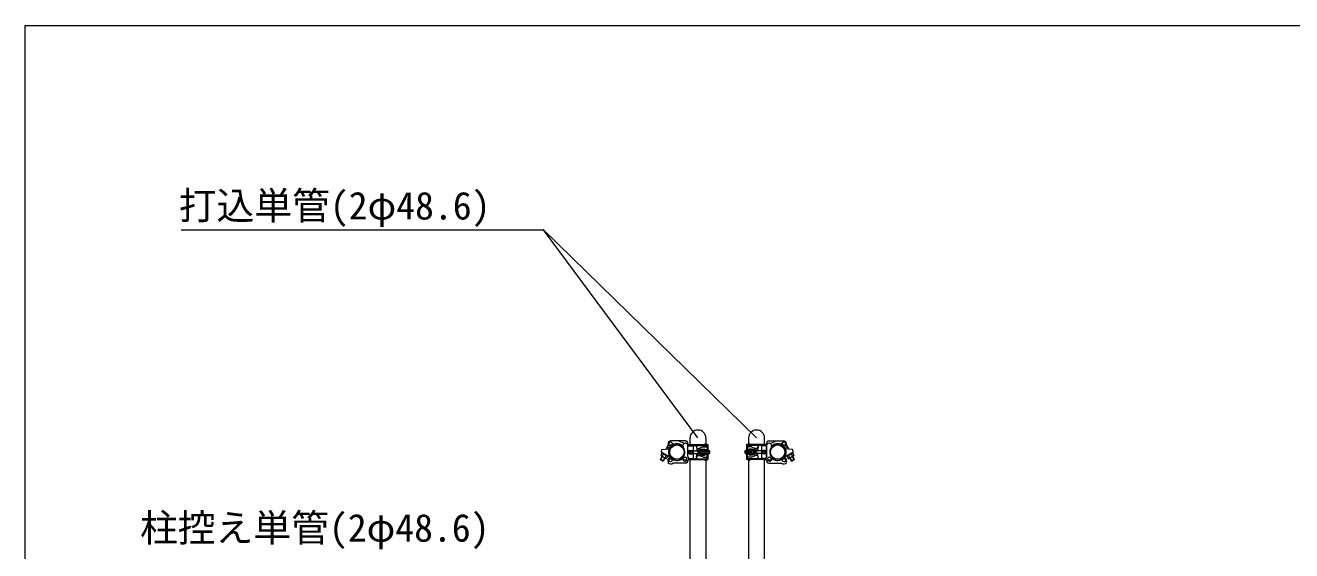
# Model space of a CAD drawing. Units: millimetres, scale not verified. Extents: x -20976 to 3174, y -17325 to 17325.
# Drawn here: x -20976 to -17116, y -2275 to -675 of the extents above; entities that cross this region are included whole.
import ezdxf
from ezdxf.enums import TextEntityAlignment as Align

# ---------------------------------------------------------------- set-up
doc = ezdxf.new("R2010")
doc.units = ezdxf.units.MM
doc.header["$LTSCALE"] = 90
for name, color, linetype, lineweight in [('0-6_ﾎﾞﾙﾄ類', 2, 'Continuous', 18), ('0-A_図面枠', 7, 'Continuous', 18), ('0-E_単管', 7, 'Continuous', 18), ('0-F_単管ｸﾗﾝﾌﾟ', 7, 'Continuous', 18), ('1-9_文字', 7, 'Continuous', 18)]:
    doc.layers.add(name, color=color, linetype=linetype, lineweight=lineweight)
doc.styles.add('ＭＳ ゴシック', font='')
doc.styles.get('ＭＳ ゴシック').set_extended_font_data('MS Gothic')

msp = doc.modelspace()

# ---------------------------------------------------------------- linework, layer by layer
at = {"layer": '0-6_ﾎﾞﾙﾄ類'}
for p, q in [((-19038.03, -1986.29), (-19023.48, -1994.07)), ((-19035.64, -1978.5), (-19034.69, -1976.73)), ((-19035.64, -1978.5), (-19018.32, -1987.76)), ((-19017.39, -1985.99), (-19034.69, -1976.73)), ((-19031.31, -1980.81), (-19034.66, -1987.06)), ((-19022.65, -1985.44), (-19026, -1991.7)), ((-19017.39, -1985.99), (-19018.32, -1987.76)), ((-18655.09, -1985.99), (-18637.78, -1976.73)), ((-18655.09, -1985.99), (-18654.16, -1987.76)), ((-18654.16, -1987.76), (-18636.84, -1978.5)), ((-18649.83, -1985.44), (-18646.48, -1991.7)), ((-18634.45, -1986.29), (-18649, -1994.07)), ((-18641.17, -1980.81), (-18637.82, -1987.06)), ((-18636.84, -1978.5), (-18637.78, -1976.73))]:
    msp.add_line(p, q, dxfattribs=at)
for points in [[(-19035.64, -1978.5), (-19038.99, -1984.75), (-19038.03, -1986.29)], [(-19018.32, -1987.76), (-19021.67, -1994.01), (-19023.48, -1994.07)], [(-18654.16, -1987.76), (-18650.81, -1994.01), (-18649, -1994.07)], [(-18636.84, -1978.5), (-18633.5, -1984.75), (-18634.45, -1986.29)]]:
    msp.add_lwpolyline(points, dxfattribs=at)
for centre, radius, start, end in [((-19035.13, -1982.75), 4.35, 207.478, 276.246), ((-19023.03, -1975.73), 16.25, 224.274, 259.45), ((-19022.15, -1989.69), 4.35, 207.478, 276.246), ((-18650.33, -1989.69), 4.35, 263.754, 332.522), ((-18649.45, -1975.73), 16.25, 280.55, 315.726), ((-18637.35, -1982.75), 4.35, 263.754, 332.522)]:
    msp.add_arc(centre, radius, start, end, dxfattribs=at)
at = {"layer": '0-A_図面枠'}
msp.add_lwpolyline([(-20976.24, -675), (3173.76, -675), (3173.76, -17325), (-20976.24, -17325)], close=True, dxfattribs=at)
at = {"layer": '0-E_単管'}
for p, q in [((-18949.86, -1952), (-18949.86, -1932)), ((-18901.26, -1932), (-18901.26, -1950.17)), ((-18771.22, -1932), (-18771.22, -1950.17)), ((-18722.62, -1952), (-18722.62, -1932)), ((-18949.86, -4249), (-18949.86, -1998)), ((-18771.22, -1999.84), (-18771.22, -4220.5)), ((-18722.62, -4220.5), (-18722.62, -1998))]:
    msp.add_line(p, q, dxfattribs=at)
msp.add_lwpolyline([(-18901.26, -1999.84), (-18901.26, -4250.99), (-18937.05, -4250.99)], dxfattribs=at)
for centre in [(-18925.56, -1932), (-18746.92, -1932)]:
    msp.add_arc(centre, 24.3, 0, 180, dxfattribs=at)
at = {"layer": '0-F_単管ｸﾗﾝﾌﾟ'}
for p, q in [((-19016.15, -1952.25), (-19023.67, -1966.32)), ((-19015.58, -1953.32), (-19022.47, -1966.22)), ((-19020.64, -1960.66), (-19019.11, -1959.71)), ((-19019.91, -1959.29), (-19011.09, -1964.01)), ((-19013.82, -1965.46), (-19012.42, -1965.99)), ((-19013.14, -1965.72), (-19008.53, -1957.1)), ((-19012.98, -1967.53), (-19007.33, -1956.97)), ((-19011.82, -1965.37), (-19011.88, -1963.58)), ((-18963.06, -1941.1), (-19008.81, -1941.1)), ((-18968.17, -1949.27), (-18983.33, -1941.16)), ((-18956.58, -1987.31), (-18956.58, -1952.96)), ((-18956.06, -1987.96), (-18956.06, -1948.1)), ((-18955.96, -1956), (-18940.06, -1956)), ((-18951.07, -1952), (-18895.06, -1952)), ((-18951.07, -1954.5), (-18895.06, -1954.5)), ((-18940.06, -1956), (-18940.06, -1994)), ((-18939.06, -1954.5), (-18939.06, -1952)), ((-18931.06, -1954.5), (-18931.06, -1952)), ((-18928.18, -1964.5), (-18931.06, -1954.5)), ((-18910.06, -1959.43), (-18922.19, -1964.5)), ((-18913.3, -1966), (-18906.04, -1966)), ((-18910.06, -1959.43), (-18899.06, -1959.43)), ((-18903.48, -1967.43), (-18899.06, -1967.43)), ((-18898.08, -1956.5), (-18895.06, -1956.5)), ((-18898.06, -1952), (-18898.06, -1970)), ((-18898.06, -1955.5), (-18895.06, -1955.5)), ((-18895.06, -1952), (-18895.06, -1970)), ((-18777.42, -1952), (-18777.42, -1970)), ((-18721.42, -1952), (-18777.42, -1952)), ((-18721.42, -1954.5), (-18777.42, -1954.5)), ((-18774.41, -1955.5), (-18777.42, -1955.5)), ((-18774.4, -1956.5), (-18777.42, -1956.5)), ((-18774.41, -1952), (-18774.41, -1970)), ((-18762.42, -1959.43), (-18773.42, -1959.43)), ((-18769.01, -1967.43), (-18773.42, -1967.43)), ((-18759.18, -1966), (-18766.44, -1966)), ((-18762.42, -1959.43), (-18750.3, -1964.5)), ((-18744.3, -1964.5), (-18741.42, -1954.5)), ((-18741.42, -1954.5), (-18741.42, -1952)), ((-18733.42, -1954.5), (-18733.42, -1952)), ((-18716.52, -1956), (-18732.42, -1956)), ((-18732.42, -1956), (-18732.42, -1994)), ((-18716.42, -1987.96), (-18716.42, -1948.1)), ((-18715.9, -1987.31), (-18715.9, -1952.96)), ((-18709.42, -1941.1), (-18663.68, -1941.1)), ((-18704.3, -1949.27), (-18689.16, -1941.16)), ((-18659.5, -1967.53), (-18665.15, -1956.97)), ((-18659.34, -1965.72), (-18663.96, -1957.1)), ((-18652.58, -1959.29), (-18661.39, -1964.01)), ((-18660.66, -1965.37), (-18660.6, -1963.58)), ((-18658.66, -1965.46), (-18660.06, -1965.99)), ((-18656.9, -1953.32), (-18650.01, -1966.22)), ((-18656.34, -1952.25), (-18648.81, -1966.32)), ((-18651.84, -1960.66), (-18653.37, -1959.71)), ((-19035.16, -1987.82), (-19039.84, -1996.58)), ((-19031.03, -2001.29), (-19039.84, -1996.58)), ((-19034.28, -1988.3), (-19039.67, -1998.37)), ((-19034.86, -1976.64), (-19036.16, -1977.95)), ((-19034.86, -1976.64), (-19011.39, -1989.2)), ((-19027.22, -1992.07), (-19032.62, -2002.14)), ((-19032.62, -2002.14), (-19031.03, -2001.29)), ((-19026.34, -1992.54), (-19031.03, -2001.29)), ((-19017.15, -2007.71), (-19015.03, -2005.6)), ((-18957.14, -2002.31), (-18959.26, -2000.18)), ((-18953.91, -1994), (-18940.06, -1994)), ((-18952.06, -1970.1), (-18952.06, -1979.9)), ((-18951.07, -1970), (-18940.06, -1970)), ((-18951.07, -1970), (-18951.07, -1980)), ((-18951.07, -1980), (-18940.06, -1980)), ((-18951.07, -1995.5), (-18895.06, -1995.5)), ((-18951.07, -1998), (-18895.06, -1998)), ((-18946.78, -1971), (-18917.51, -1971)), ((-18946.78, -1979), (-18917.51, -1979)), ((-18943.06, -1970), (-18943.06, -1980)), ((-18940.06, -1994), (-18941.64, -1995.5)), ((-18939.06, -1998), (-18939.06, -1995.5)), ((-18928.18, -1985.5), (-18931.06, -1995.5)), ((-18931.06, -1998), (-18931.06, -1995.5)), ((-18928.18, -1969.5), (-18916.77, -1969.5)), ((-18928.18, -1980.5), (-18916.77, -1980.5)), ((-18924.21, -1970), (-18917.05, -1970)), ((-18924.21, -1980), (-18917.05, -1980)), ((-18910.06, -1990.57), (-18922.19, -1985.5)), ((-18915.57, -1969.5), (-18910.57, -1969.5)), ((-18915.57, -1980.5), (-18910.57, -1980.5)), ((-18913.3, -1984), (-18906.04, -1984)), ((-18910.06, -1990.57), (-18899.06, -1990.57)), ((-18907.96, -1971), (-18893.05, -1971)), ((-18907.96, -1979), (-18893.05, -1979)), ((-18907.01, -1970), (-18892.21, -1970)), ((-18907.01, -1980), (-18892.21, -1980)), ((-18903.48, -1982.57), (-18899.06, -1982.57)), ((-18898.08, -1993.5), (-18895.06, -1993.5)), ((-18898.06, -1998), (-18898.06, -1980)), ((-18898.06, -1994.5), (-18895.06, -1994.5)), ((-18895.06, -1980), (-18895.06, -1998)), ((-18891.45, -1970.24), (-18892.21, -1970)), ((-18891.45, -1979.76), (-18892.21, -1980)), ((-18781.04, -1970.24), (-18780.27, -1970)), ((-18781.04, -1979.76), (-18780.27, -1980)), ((-18765.47, -1970), (-18780.27, -1970)), ((-18765.47, -1980), (-18780.27, -1980)), ((-18764.53, -1971), (-18779.43, -1971)), ((-18764.53, -1979), (-18779.43, -1979)), ((-18777.42, -1980), (-18777.42, -1998)), ((-18774.4, -1993.5), (-18777.42, -1993.5)), ((-18774.41, -1994.5), (-18777.42, -1994.5)), ((-18721.42, -1995.5), (-18777.42, -1995.5)), ((-18721.42, -1998), (-18777.42, -1998)), ((-18774.41, -1998), (-18774.41, -1980)), ((-18769.01, -1982.57), (-18773.42, -1982.57)), ((-18762.42, -1990.57), (-18773.42, -1990.57)), ((-18759.18, -1984), (-18766.44, -1984)), ((-18762.42, -1990.57), (-18750.3, -1985.5)), ((-18756.91, -1969.5), (-18761.91, -1969.5)), ((-18756.91, -1980.5), (-18761.91, -1980.5)), ((-18744.3, -1969.5), (-18755.72, -1969.5)), ((-18744.3, -1980.5), (-18755.72, -1980.5)), ((-18748.27, -1970), (-18755.43, -1970)), ((-18748.27, -1980), (-18755.43, -1980)), ((-18725.7, -1971), (-18754.97, -1971)), ((-18725.7, -1979), (-18754.97, -1979)), ((-18744.3, -1985.5), (-18741.42, -1995.5)), ((-18741.42, -1998), (-18741.42, -1995.5)), ((-18733.42, -1998), (-18733.42, -1995.5)), ((-18721.42, -1970), (-18732.42, -1970)), ((-18721.42, -1980), (-18732.42, -1980)), ((-18718.57, -1994), (-18732.42, -1994)), ((-18732.42, -1994), (-18730.84, -1995.5)), ((-18729.41, -1970), (-18729.41, -1980)), ((-18721.42, -1970), (-18721.42, -1980)), ((-18720.41, -1970.1), (-18720.41, -1979.9)), ((-18715.35, -2002.31), (-18713.22, -2000.18)), ((-18637.62, -1976.64), (-18661.09, -1989.2)), ((-18655.33, -2007.71), (-18657.45, -2005.6)), ((-18646.14, -1992.54), (-18641.46, -2001.29)), ((-18645.26, -1992.07), (-18639.86, -2002.14)), ((-18641.46, -2001.29), (-18632.64, -1996.58)), ((-18639.86, -2002.14), (-18641.46, -2001.29)), ((-18638.2, -1988.3), (-18632.81, -1998.37)), ((-18637.62, -1976.64), (-18636.32, -1977.95)), ((-18637.32, -1987.82), (-18632.64, -1996.58)), ((-18963.06, -2008.27), (-19002.16, -2008.27)), ((-18709.42, -2008.27), (-18670.32, -2008.27))]:
    msp.add_line(p, q, dxfattribs=at)
for points in [[(-19037.27, -1972.75), (-19035.28, -1967.34), (-19013.82, -1965.46)], [(-18931.06, -1954.5), (-18928.18, -1969.5), (-18928.18, -1964.5), (-18922.19, -1964.5)], [(-18741.42, -1954.5), (-18744.3, -1969.5), (-18744.3, -1964.5), (-18750.3, -1964.5)], [(-18635.21, -1972.75), (-18637.2, -1967.34), (-18658.66, -1965.46)], [(-19032.62, -2002.14), (-19039.67, -1998.37), (-19039.84, -1996.58)], [(-18931.06, -1995.5), (-18928.18, -1980.5), (-18928.18, -1985.5), (-18922.19, -1985.5)], [(-18741.42, -1995.5), (-18744.3, -1980.5), (-18744.3, -1985.5), (-18750.3, -1985.5)], [(-18639.86, -2002.14), (-18632.81, -1998.37), (-18632.64, -1996.58)]]:
    msp.add_lwpolyline(points, dxfattribs=at)
for centre, radius in [((-19008.78, -1949.1), 5), ((-18989.85, -1975), 21.8), ((-18682.63, -1975), 21.8), ((-18663.7, -1949.1), 5), ((-19009.36, -1999.95), 5), ((-18964.9, -1994.51), 5), ((-18707.58, -1994.51), 5), ((-18663.12, -1999.95), 5)]:
    msp.add_circle(centre, radius, dxfattribs=at)
for centre, radius, start, end in [((-19008.78, -1949.1), 8, 89.555, 294.53), ((-18989.85, -1975), 25.8, 158.301, 221.08), ((-18989.85, -1975), 24.3, 158.23, 141.61), ((-18989.85, -1975), 25.8, 46.062, 136.061), ((-18963.95, -1956.06), 8, 22.798, 204.53), ((-18963.06, -1948.1), 7, 0, 90), ((-18951.07, -1957), 5, 90, 180), ((-18951.07, -1957), 2.5, 90, 156.422), ((-18922.19, -1969.5), 5, 0, 90), ((-18907.7, -1975), 10.6, 121.891, 238.109), ((-18907.7, -1975), 9.6, 110.364, 249.636), ((-18902.7, -1975), 9.6, 110.364, 249.636), ((-18902.63, -1956.27), 6.25, 43.038, 136.962), ((-18909.39, -1975), 9.6, 31.388, 69.636), ((-18899.06, -1963.43), 4, 270, 90), ((-18773.42, -1963.43), 4, 90, 270), ((-18769.85, -1956.27), 6.25, 43.038, 136.962), ((-18763.1, -1975), 9.6, 110.364, 148.612), ((-18769.78, -1975), 9.6, 290.364, 69.636), ((-18764.78, -1975), 9.6, 290.364, 69.636), ((-18764.78, -1975), 10.6, 301.891, 58.109), ((-18750.3, -1969.5), 5, 90, 180), ((-18721.42, -1957), 5, 0, 90), ((-18721.42, -1957), 2.5, 23.578, 90), ((-18709.42, -1948.1), 7, 90, 180), ((-18708.53, -1956.06), 8, 335.47, 157.202), ((-18682.63, -1975), 24.3, 38.39, 21.77), ((-18682.63, -1975), 25.8, 43.939, 133.938), ((-18663.7, -1949.1), 8, 245.47, 90.445), ((-18682.63, -1975), 25.8, 318.92, 21.699), ((-19032.57, -1974.47), 5, 159.862, 224.13), ((-19009.36, -1999.95), 8, 71.788, 224.862), ((-18989.85, -1975.01), 25.8, 221.076, 311.075), ((-18964.9, -1994.51), 8, 161.788, 314.862), ((-18963.06, -2001.27), 7, 270, 0), ((-18964.9, -1994.51), 11, 314.862, 40.876), ((-18951.07, -1975), 5, 90, 270), ((-18951.07, -1993), 5, 231.658, 270), ((-18951.07, -1993), 2.5, 203.578, 270), ((-18942.31, -1975), 6, 138.19, 221.81), ((-18942.31, -1975), 6, 123.557, 123.564), ((-18942.31, -1975), 6, 236.443, 236.462), ((-18919.31, -1975), 7, 134.415, 225.585), ((-18917.31, -1975), 7, 134.415, 225.585), ((-18915.31, -1975), 7, 134.415, 225.585), ((-18922.19, -1980.5), 5, 270, 0), ((-18913.31, -1975), 7, 134.415, 225.585), ((-18902.7, -1975), 6.6, 130.749, 229.251), ((-18901.31, -1975), 7, 134.415, 225.585), ((-18902.63, -1993.73), 6.25, 223.038, 316.962), ((-18899.31, -1975), 7, 134.415, 225.585), ((-18909.39, -1975), 9.6, 290.364, 328.612), ((-18897.31, -1975), 7, 134.415, 225.585), ((-18895.31, -1975), 7, 134.415, 225.585), ((-18893.3, -1975), 7, 134.415, 225.585), ((-18899.06, -1986.57), 4, 270, 90), ((-18891.31, -1975), 7, 134.415, 225.585), ((-18889.31, -1975), 7, 134.415, 225.585), ((-18887.31, -1975), 7, 134.415, 225.585), ((-18886.31, -1975), 7, 137.22, 222.78), ((-18895.1, -1975), 6, 307.592, 52.408), ((-18777.38, -1975), 6, 127.592, 232.408), ((-18786.17, -1975), 7, 317.22, 42.78), ((-18785.17, -1975), 7, 314.415, 45.585), ((-18783.17, -1975), 7, 314.415, 45.585), ((-18773.42, -1986.57), 4, 90, 270), ((-18781.17, -1975), 7, 314.415, 45.585), ((-18769.85, -1993.73), 6.25, 223.038, 316.962), ((-18779.17, -1975), 7, 314.415, 45.585), ((-18777.17, -1975), 7, 314.415, 45.585), ((-18763.1, -1975), 9.6, 211.388, 249.636), ((-18775.17, -1975), 7, 314.415, 45.585), ((-18773.17, -1975), 7, 314.415, 45.585), ((-18771.17, -1975), 7, 314.415, 45.585), ((-18769.78, -1975), 6.6, 310.749, 49.251), ((-18750.3, -1980.5), 5, 180, 270), ((-18759.17, -1975), 7, 314.415, 45.585), ((-18757.17, -1975), 7, 314.415, 45.585), ((-18755.17, -1975), 7, 314.415, 45.585), ((-18753.17, -1975), 7, 314.415, 45.585), ((-18730.17, -1975), 6, 56.436, 56.443), ((-18730.17, -1975), 6, 303.538, 303.557), ((-18730.17, -1975), 6, 318.19, 41.81), ((-18721.42, -1975), 5, 270, 90), ((-18721.42, -1993), 2.5, 270, 336.422), ((-18721.42, -1993), 5, 270, 308.342), ((-18707.58, -1994.51), 11, 139.124, 225.138), ((-18709.42, -2001.27), 7, 180, 270), ((-18707.58, -1994.51), 8, 225.138, 18.212), ((-18682.63, -1975.01), 25.8, 228.925, 318.924), ((-18663.12, -1999.95), 8, 315.138, 108.212), ((-18639.91, -1974.47), 5, 315.87, 20.138), ((-19009.36, -1999.95), 11, 224.862, 310.876), ((-18663.12, -1999.95), 11, 229.124, 315.138)]:
    msp.add_arc(centre, radius, start, end, dxfattribs=at)
at = {"layer": '1-9_文字'}
for p, q in [((-20500.83, -1298.24), (-19397.13, -1298.24)), ((-19396.7, -1298.24), (-19397.13, -1298.24)), ((-18746.92, -1932), (-19396.7, -1298.24)), ((-18925.56, -1932), (-19396.7, -1298.24))]:
    msp.add_line(p, q, dxfattribs=at)

# ---------------------------------------------------------------- texts
at = {"layer": '1-9_文字', "style": 'ＭＳ ゴシック'}
for s, p in [('打込単管(2φ48.6)\u3000\u3000', (-20508.5, -1291.76)), ('柱控え単管(2φ48.6)\u3000\u3000', (-20626.57, -2273.12))]:
    msp.add_text(s, height=84.46, dxfattribs=at).set_placement(p, align=Align.BOTTOM_LEFT)

doc.saveas('drawing.dxf')
